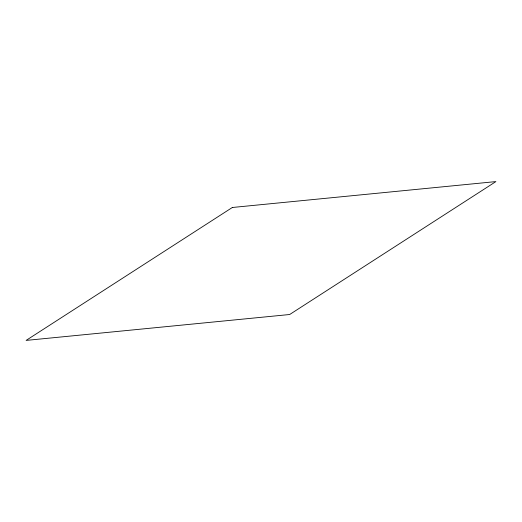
<?xml version="1.0" encoding="UTF-8"?>
<svg xmlns="http://www.w3.org/2000/svg" width="522" height="522" viewBox="0 0 522 522"><rect width="100%" height="100%" fill="white"/><g stroke="black" fill="none" stroke-linecap="round" stroke-linejoin="round"><path stroke-width="0.78" d="M232.336 207.488L26.1 340.409L289.664 314.512L495.9 181.591L232.336 207.488"/></g></svg>
